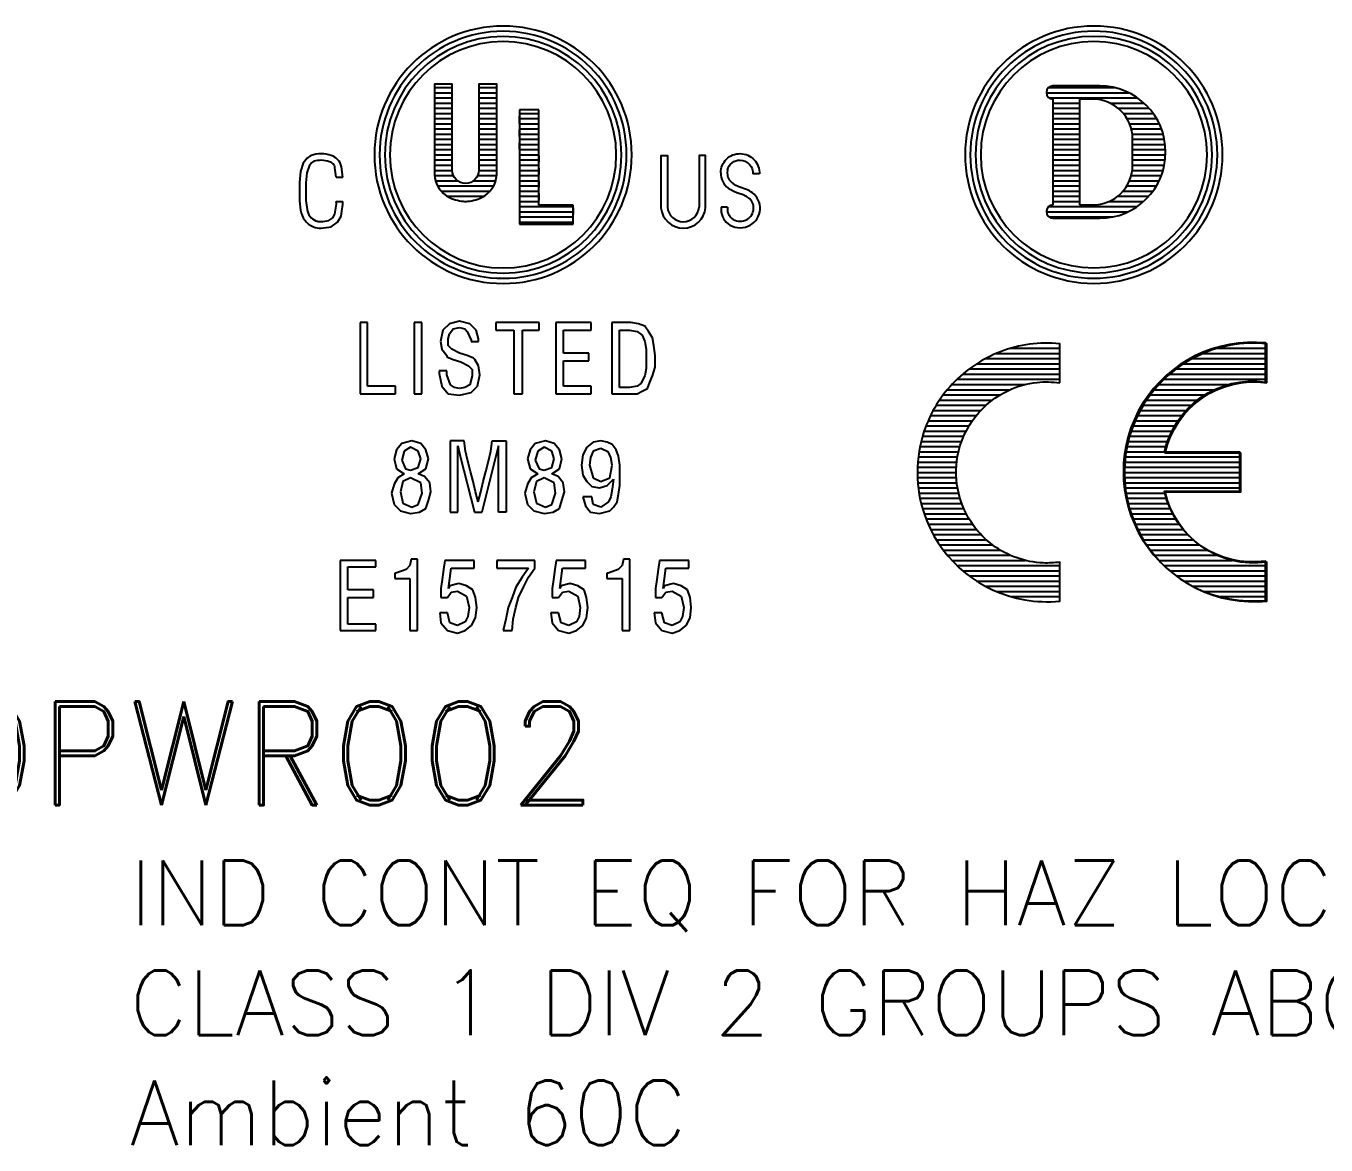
# Model space of a CAD drawing. Header units: inches. Extents: x -4 to 280, y -9 to 35.
# Drawn here: x 36.099 to 37.104, y 13.135 to 14.001 of the extents above; entities that cross this region are included whole.
import ezdxf

# ---------------------------------------------------------------- set-up
doc = ezdxf.new("R2010")
doc.units = ezdxf.units.IN
doc.header["$LTSCALE"] = 0.5
doc.header["$MEASUREMENT"] = 0
for name, color, linetype in [('DATABOLD', 1, 'Continuous'), ('DATAL1', 6, 'Continuous'), ('DATASM', 7, 'Continuous')]:
    doc.layers.add(name, color=color, linetype=linetype)
doc.styles.add('ROMAND', font='romand')
doc.styles.add('RomanS', font='romans.shx', dxfattribs={"width": 0.85})

# ---------------------------------------------------------------- blocks, each defined once
blk = doc.blocks.new('UL')
at = {"layer": 'DATAL1'}
for p, q in [((-0.0531, 0.052), (-0.0393, 0.052)), ((-0.0187, 0.052), (-0.0049, 0.052)), ((-0.0531, 0.048), (-0.0393, 0.048)), ((-0.0531, 0.044), (-0.0393, 0.044)), ((-0.0187, 0.048), (-0.0049, 0.048)), ((-0.0187, 0.044), (-0.0049, 0.044)), ((-0.0531, 0.04), (-0.0393, 0.04)), ((-0.0531, 0.036), (-0.0393, 0.036)), ((-0.0531, 0.032), (-0.0393, 0.032)), ((-0.0187, 0.04), (-0.0049, 0.04)), ((-0.0187, 0.036), (-0.0049, 0.036)), ((-0.0187, 0.032), (-0.0049, 0.032)), ((0.0197, 0.0349), (0.0128, 0.0349)), ((0.0128, 0.0349), (0.0128, 0.0202)), ((0.0276, 0.0349), (0.0128, 0.0349)), ((0.0128, 0.032), (0.0276, 0.032)), ((0.0276, 0.0349), (0.0197, 0.0349)), ((0.0276, 0.0202), (0.0276, 0.0349)), ((0.0276, 0.03), (0.0276, 0.0349)), ((-0.0531, 0.028), (-0.0393, 0.028)), ((-0.0531, 0.024), (-0.0393, 0.024)), ((-0.0187, 0.028), (-0.0049, 0.028)), ((-0.0187, 0.024), (-0.0049, 0.024)), ((0.0128, 0.0241), (0.0128, 0.03)), ((0.0128, 0.028), (0.0276, 0.028)), ((0.0128, 0.024), (0.0276, 0.024)), ((0.0128, 0.0202), (0.0128, 0.0054)), ((0.0276, 0.0192), (0.0276, 0.0241)), ((0.0276, 0.0054), (0.0276, 0.0202)), ((-0.0531, 0.02), (-0.0393, 0.02)), ((-0.0531, 0.016), (-0.0393, 0.016)), ((-0.0531, 0.012), (-0.0393, 0.012)), ((-0.0187, 0.02), (-0.0049, 0.02)), ((-0.0187, 0.016), (-0.0049, 0.016)), ((-0.0187, 0.012), (-0.0049, 0.012)), ((0.0128, 0.02), (0.0276, 0.02)), ((0.0128, 0.0142), (0.0128, 0.0192)), ((0.0128, 0.016), (0.0276, 0.016)), ((0.0128, 0.012), (0.0276, 0.012)), ((0.0276, 0.0093), (0.0276, 0.0142)), ((-0.0531, 0.008), (-0.0393, 0.008)), ((-0.0531, 0.004), (-0.0393, 0.004)), ((-0.0531, 0), (-0.0393, 0)), ((-0.0187, 0.008), (-0.0049, 0.008)), ((-0.0187, 0.004), (-0.0049, 0.004)), ((-0.0187, 0), (-0.0049, 0)), ((0.0128, 0.0044), (0.0128, 0.0093)), ((0.0128, 0.008), (0.0276, 0.008)), ((0.0128, 0.0054), (0.0128, -0.0094)), ((0.0128, 0.004), (0.0276, 0.004)), ((0.0128, 0), (0.0276, 0)), ((0.0276, -0.0094), (0.0276, 0.0054)), ((-0.124, -0.0172), (-0.125, -0.0094)), ((-0.0531, -0.004), (-0.0393, -0.004)), ((-0.0531, -0.008), (-0.0393, -0.008)), ((-0.0187, -0.004), (-0.0049, -0.004)), ((-0.0187, -0.008), (-0.0049, -0.008)), ((0.0128, -0.004), (0.0276, -0.004)), ((0.0128, -0.0054), (0.0128, -0.0104)), ((0.0128, -0.008), (0.0276, -0.008)), ((0.0128, -0.0094), (0.0128, -0.0241)), ((0.0276, -0.0005), (0.0276, -0.0054)), ((0.0276, -0.0241), (0.0276, -0.0094)), ((0.1565, -0.0084), (0.1565, -0.0005)), ((0.1565, -0.0104), (0.1565, -0.0054)), ((0.1565, -0.0153), (0.1565, -0.0084)), ((-0.129, -0.0172), (-0.124, -0.0172)), ((-0.0531, -0.012), (-0.0393, -0.012)), ((-0.0531, -0.016), (-0.0385, -0.016)), ((-0.0523, -0.02), (-0.0354, -0.02)), ((-0.0226, -0.02), (-0.0057, -0.02)), ((-0.0195, -0.016), (-0.0049, -0.016)), ((-0.0187, -0.012), (-0.0049, -0.012)), ((0.0128, -0.012), (0.0276, -0.012)), ((0.0128, -0.0153), (0.0128, -0.0202)), ((0.0128, -0.016), (0.0276, -0.016)), ((0.0128, -0.02), (0.0276, -0.02)), ((0.0276, -0.0104), (0.0276, -0.0153)), ((0.1565, -0.0232), (0.1565, -0.0153)), ((0.1565, -0.0202), (0.1565, -0.0153)), ((0.1981, -0.0148), (0.1931, -0.0148)), ((-0.0507, -0.024), (-0.0073, -0.024)), ((-0.0479, -0.028), (-0.0101, -0.028)), ((0.0128, -0.024), (0.0276, -0.024)), ((0.0128, -0.0241), (0.0128, -0.0389)), ((0.0128, -0.0251), (0.0128, -0.03)), ((0.0128, -0.028), (0.0276, -0.028)), ((0.0276, -0.0202), (0.0276, -0.0251)), ((0.0276, -0.0389), (0.0276, -0.0241)), ((0.0276, -0.03), (0.0276, -0.035)), ((0.1565, -0.031), (0.1565, -0.0232)), ((0.1565, -0.03), (0.1565, -0.0251)), ((-0.0431, -0.032), (-0.0149, -0.032)), ((-0.0298, -0.036), (-0.0282, -0.036)), ((0.0128, -0.032), (0.0276, -0.032)), ((0.0128, -0.035), (0.0128, -0.0409)), ((0.0128, -0.036), (0.0276, -0.036)), ((0.0128, -0.0389), (0.0128, -0.0537)), ((0.0128, -0.04), (0.0542, -0.04)), ((0.0404, -0.0389), (0.0276, -0.0389)), ((0.0542, -0.0389), (0.0404, -0.0389)), ((0.0542, -0.0458), (0.0542, -0.0389)), ((0.1565, -0.0379), (0.1565, -0.031)), ((0.1565, -0.0409), (0.1565, -0.035)), ((0.0128, -0.044), (0.0542, -0.044)), ((0.0128, -0.0458), (0.0128, -0.0507)), ((0.0128, -0.048), (0.0542, -0.048)), ((0.0542, -0.0409), (0.0542, -0.0458)), ((0.0542, -0.0537), (0.0542, -0.0458)), ((0.1735, -0.0405), (0.1685, -0.0405)), ((0.0128, -0.052), (0.0542, -0.052)), ((0.0128, -0.0537), (0.0227, -0.0537)), ((0.0227, -0.0537), (0.0335, -0.0537)), ((0.0335, -0.0537), (0.0433, -0.0537)), ((0.0433, -0.0537), (0.0542, -0.0537)), ((-0.1106, -0.1297), (-0.1106, -0.1395)), ((-0.1047, -0.1297), (-0.1106, -0.1297)), ((-0.1047, -0.1385), (-0.1047, -0.1297)), ((-0.0688, -0.1297), (-0.0688, -0.1395)), ((-0.0629, -0.1297), (-0.0688, -0.1297)), ((-0.0629, -0.1395), (-0.0629, -0.1297)), ((-0.0415, -0.1306), (-0.0465, -0.1356)), ((-0.0337, -0.1287), (-0.0415, -0.1306)), ((-0.0258, -0.1306), (-0.0337, -0.1287)), ((-0.0209, -0.1356), (-0.0258, -0.1306)), ((-0.0056, -0.1297), (-0.0056, -0.1356)), ((0.0033, -0.1297), (-0.0056, -0.1297)), ((0.0111, -0.1297), (0.0033, -0.1297)), ((0.02, -0.1297), (0.0111, -0.1297)), ((0.0279, -0.1297), (0.02, -0.1297)), ((0.0279, -0.1356), (0.0279, -0.1297)), ((0.0407, -0.1297), (0.0407, -0.1395)), ((0.0495, -0.1297), (0.0407, -0.1297)), ((0.0594, -0.1297), (0.0495, -0.1297)), ((0.0682, -0.1297), (0.0594, -0.1297)), ((0.0682, -0.1356), (0.0682, -0.1297)), ((0.084, -0.1297), (0.084, -0.1395)), ((0.0909, -0.1297), (0.084, -0.1297)), ((0.0988, -0.1297), (0.0909, -0.1297)), ((0.1047, -0.1306), (0.0988, -0.1297)), ((0.1096, -0.1326), (0.1047, -0.1306)), ((-0.1106, -0.1395), (-0.1106, -0.1484)), ((-0.1047, -0.1464), (-0.1047, -0.1385)), ((-0.0688, -0.1395), (-0.0688, -0.1484)), ((-0.0629, -0.1484), (-0.0629, -0.1395)), ((-0.0465, -0.1356), (-0.0484, -0.1444)), ((-0.0425, -0.1424), (-0.0415, -0.1385)), ((-0.0415, -0.1385), (-0.0386, -0.1346)), ((-0.0386, -0.1346), (-0.0337, -0.1336)), ((-0.0337, -0.1336), (-0.0297, -0.1346)), ((-0.0297, -0.1346), (-0.0278, -0.1365)), ((-0.0278, -0.1365), (-0.0248, -0.1434)), ((-0.0189, -0.1424), (-0.0209, -0.1356)), ((-0.0056, -0.1356), (0.0013, -0.1356)), ((0.0013, -0.1356), (0.0082, -0.1356)), ((0.0082, -0.1356), (0.0082, -0.1434)), ((0.0151, -0.1356), (0.021, -0.1356)), ((0.0151, -0.1434), (0.0151, -0.1356)), ((0.021, -0.1356), (0.0279, -0.1356)), ((0.0407, -0.1395), (0.0407, -0.1484)), ((0.0466, -0.1356), (0.0545, -0.1356)), ((0.0466, -0.1444), (0.0466, -0.1356)), ((0.0545, -0.1356), (0.0613, -0.1356)), ((0.0613, -0.1356), (0.0682, -0.1356)), ((0.084, -0.1395), (0.084, -0.1484)), ((0.0899, -0.1356), (0.0978, -0.1356)), ((0.0899, -0.1444), (0.0899, -0.1356)), ((0.0978, -0.1356), (0.1037, -0.1365)), ((0.1037, -0.1365), (0.1076, -0.1395)), ((0.1076, -0.1395), (0.1096, -0.1444)), ((0.1125, -0.1365), (0.1096, -0.1326)), ((0.1155, -0.1415), (0.1125, -0.1365)), ((-0.1106, -0.1484), (-0.1106, -0.1572)), ((-0.1047, -0.1543), (-0.1047, -0.1464)), ((-0.0688, -0.1484), (-0.0688, -0.1572)), ((-0.0629, -0.1572), (-0.0629, -0.1484)), ((-0.0484, -0.1444), (-0.0474, -0.1503)), ((-0.0474, -0.1503), (-0.0435, -0.1552)), ((-0.0425, -0.1474), (-0.0425, -0.1424)), ((-0.0396, -0.1503), (-0.0425, -0.1474)), ((-0.0337, -0.1533), (-0.0396, -0.1503)), ((-0.0248, -0.1434), (-0.0248, -0.1444)), ((-0.0248, -0.1444), (-0.0189, -0.1444)), ((-0.0189, -0.1434), (-0.0189, -0.1424)), ((-0.0189, -0.1444), (-0.0189, -0.1434)), ((0.0082, -0.1434), (0.0082, -0.1523)), ((0.0151, -0.1523), (0.0151, -0.1434)), ((0.0407, -0.1484), (0.0407, -0.1572)), ((0.0466, -0.1533), (0.0466, -0.1444)), ((0.084, -0.1484), (0.084, -0.1572)), ((0.0899, -0.1533), (0.0899, -0.1444)), ((0.1096, -0.1444), (0.1106, -0.1503)), ((0.1106, -0.1503), (0.1106, -0.1572)), ((0.1165, -0.1474), (0.1155, -0.1415)), ((0.1175, -0.1552), (0.1165, -0.1474)), ((-0.1106, -0.1572), (-0.1106, -0.1671)), ((-0.1047, -0.1631), (-0.1047, -0.1543)), ((-0.0688, -0.1572), (-0.0688, -0.1671)), ((-0.0629, -0.1671), (-0.0629, -0.1572)), ((-0.0435, -0.1552), (-0.0435, -0.1562)), ((-0.0435, -0.1562), (-0.0386, -0.1582)), ((-0.0386, -0.1582), (-0.0327, -0.1602)), ((-0.0278, -0.1552), (-0.0337, -0.1533)), ((-0.0327, -0.1602), (-0.0268, -0.1631)), ((-0.0228, -0.1572), (-0.0278, -0.1552)), ((-0.0219, -0.1582), (-0.0228, -0.1572)), ((-0.0189, -0.1631), (-0.0219, -0.1582)), ((0.0082, -0.1523), (0.0082, -0.1602)), ((0.0082, -0.1602), (0.0082, -0.169)), ((0.0151, -0.1602), (0.0151, -0.1523)), ((0.0151, -0.169), (0.0151, -0.1602)), ((0.0407, -0.1572), (0.0407, -0.1671)), ((0.0535, -0.1533), (0.0466, -0.1533)), ((0.0466, -0.1592), (0.0535, -0.1592)), ((0.0466, -0.1661), (0.0466, -0.1592)), ((0.0604, -0.1533), (0.0535, -0.1533)), ((0.0535, -0.1592), (0.0604, -0.1592)), ((0.0663, -0.1533), (0.0604, -0.1533)), ((0.0604, -0.1592), (0.0663, -0.1592)), ((0.0663, -0.1592), (0.0663, -0.1533)), ((0.084, -0.1572), (0.084, -0.1671)), ((0.0899, -0.1621), (0.0899, -0.1533)), ((0.1106, -0.1572), (0.1106, -0.1651)), ((0.1175, -0.1641), (0.1175, -0.1552)), ((-0.1106, -0.1671), (-0.1106, -0.1759)), ((-0.1047, -0.171), (-0.1047, -0.1631)), ((-0.0688, -0.1671), (-0.0688, -0.1759)), ((-0.0629, -0.1759), (-0.0629, -0.1671)), ((-0.0494, -0.1671), (-0.0494, -0.168)), ((-0.0435, -0.1671), (-0.0494, -0.1671)), ((-0.0494, -0.168), (-0.0494, -0.169)), ((-0.0494, -0.169), (-0.0474, -0.1789)), ((-0.0435, -0.17), (-0.0435, -0.1671)), ((-0.0406, -0.1779), (-0.0435, -0.17)), ((-0.0268, -0.1631), (-0.0238, -0.1661)), ((-0.0238, -0.1661), (-0.0238, -0.171)), ((-0.0199, -0.1789), (-0.0179, -0.17)), ((-0.0179, -0.17), (-0.0189, -0.1631)), ((0.0082, -0.169), (0.0082, -0.1769)), ((0.0151, -0.1769), (0.0151, -0.169)), ((0.0407, -0.1671), (0.0407, -0.1759)), ((0.0466, -0.172), (0.0466, -0.1661)), ((0.084, -0.1671), (0.084, -0.1759)), ((0.0899, -0.171), (0.0899, -0.1621)), ((0.1106, -0.1651), (0.1096, -0.171)), ((0.1155, -0.171), (0.1175, -0.1641)), ((-0.1106, -0.1759), (-0.1106, -0.1848)), ((-0.1047, -0.1789), (-0.1047, -0.171)), ((-0.0978, -0.1789), (-0.1047, -0.1789)), ((-0.09, -0.1789), (-0.0978, -0.1789)), ((-0.0831, -0.1789), (-0.09, -0.1789)), ((-0.0831, -0.1848), (-0.0831, -0.1789)), ((-0.0688, -0.1759), (-0.0688, -0.1848)), ((-0.0629, -0.1848), (-0.0629, -0.1759)), ((-0.0474, -0.1789), (-0.0425, -0.1848)), ((-0.0376, -0.1799), (-0.0406, -0.1779)), ((-0.0337, -0.1808), (-0.0376, -0.1799)), ((-0.0297, -0.1799), (-0.0337, -0.1808)), ((-0.0258, -0.1779), (-0.0297, -0.1799)), ((-0.0238, -0.171), (-0.0258, -0.1779)), ((-0.0248, -0.1838), (-0.0199, -0.1789)), ((0.0082, -0.1769), (0.0082, -0.1848)), ((0.0151, -0.1848), (0.0151, -0.1769)), ((0.0407, -0.1759), (0.0407, -0.1848)), ((0.0466, -0.1789), (0.0466, -0.172)), ((0.0545, -0.1789), (0.0466, -0.1789)), ((0.0613, -0.1789), (0.0545, -0.1789)), ((0.0682, -0.1789), (0.0613, -0.1789)), ((0.0682, -0.1848), (0.0682, -0.1789)), ((0.084, -0.1759), (0.084, -0.1848)), ((0.0899, -0.1799), (0.0899, -0.171)), ((0.0978, -0.1799), (0.0899, -0.1799)), ((0.1037, -0.1789), (0.0978, -0.1799)), ((0.1066, -0.1769), (0.1037, -0.1789)), ((0.1096, -0.171), (0.1066, -0.1769)), ((0.1076, -0.1828), (0.1116, -0.1808)), ((0.1116, -0.1808), (0.1135, -0.1759)), ((0.1135, -0.1759), (0.1155, -0.171)), ((-0.1106, -0.1848), (-0.1037, -0.1848)), ((-0.1037, -0.1848), (-0.0968, -0.1848)), ((-0.0968, -0.1848), (-0.09, -0.1848)), ((-0.09, -0.1848), (-0.0831, -0.1848)), ((-0.0688, -0.1848), (-0.0629, -0.1848)), ((-0.0425, -0.1848), (-0.0337, -0.1858)), ((-0.0337, -0.1858), (-0.0248, -0.1838)), ((0.0082, -0.1848), (0.0151, -0.1848)), ((0.0407, -0.1848), (0.0505, -0.1848)), ((0.0505, -0.1848), (0.0594, -0.1848)), ((0.0594, -0.1848), (0.0682, -0.1848)), ((0.084, -0.1848), (0.0909, -0.1848)), ((0.0909, -0.1848), (0.0978, -0.1848)), ((0.0978, -0.1848), (0.1037, -0.1848)), ((0.1037, -0.1848), (0.1076, -0.1828)), ((-0.0823, -0.2281), (-0.0843, -0.235)), ((-0.0784, -0.2232), (-0.0823, -0.2281)), ((-0.0705, -0.2212), (-0.0784, -0.2232)), ((-0.0764, -0.2291), (-0.0784, -0.236)), ((-0.0715, -0.2261), (-0.0764, -0.2291)), ((-0.0656, -0.2291), (-0.0715, -0.2261)), ((-0.0636, -0.2232), (-0.0705, -0.2212)), ((-0.0636, -0.235), (-0.0656, -0.2291)), ((-0.0597, -0.2281), (-0.0636, -0.2232)), ((-0.0577, -0.235), (-0.0597, -0.2281)), ((-0.036, -0.2212), (-0.0409, -0.2212)), ((-0.0409, -0.2212), (-0.0409, -0.231)), ((-0.0409, -0.231), (-0.0409, -0.2399)), ((-0.0301, -0.2212), (-0.036, -0.2212)), ((-0.035, -0.233), (-0.035, -0.2251)), ((-0.035, -0.2251), (-0.0331, -0.233)), ((-0.0291, -0.2291), (-0.0301, -0.2212)), ((-0.0272, -0.2369), (-0.0291, -0.2291)), ((-0.0114, -0.2369), (-0.0095, -0.2291)), ((-0.0095, -0.2291), (-0.0085, -0.2212)), ((-0.0085, -0.2212), (-0.0026, -0.2212)), ((-0.0036, -0.2251), (-0.0055, -0.233)), ((-0.0036, -0.233), (-0.0036, -0.2251)), ((-0.0026, -0.2212), (0.0023, -0.2212)), ((0.0023, -0.2212), (0.0023, -0.231)), ((0.0023, -0.231), (0.0023, -0.2399)), ((0.0209, -0.2281), (0.0189, -0.235)), ((0.0248, -0.2232), (0.0209, -0.2281)), ((0.0327, -0.2212), (0.0248, -0.2232)), ((0.0268, -0.2291), (0.0248, -0.236)), ((0.0317, -0.2261), (0.0268, -0.2291)), ((0.0376, -0.2291), (0.0317, -0.2261)), ((0.0396, -0.2232), (0.0327, -0.2212)), ((0.0396, -0.235), (0.0376, -0.2291)), ((0.0435, -0.2281), (0.0396, -0.2232)), ((0.0455, -0.235), (0.0435, -0.2281)), ((0.0647, -0.2261), (0.0617, -0.232)), ((0.0696, -0.2222), (0.0647, -0.2261)), ((0.0696, -0.2291), (0.0676, -0.234)), ((0.0755, -0.2212), (0.0696, -0.2222)), ((0.0755, -0.2271), (0.0696, -0.2291)), ((0.0804, -0.2222), (0.0755, -0.2212)), ((0.0814, -0.23), (0.0755, -0.2271)), ((0.0844, -0.2241), (0.0804, -0.2222)), ((0.0834, -0.234), (0.0814, -0.23)), ((0.0873, -0.2281), (0.0844, -0.2241)), ((0.0893, -0.233), (0.0873, -0.2281)), ((-0.0843, -0.235), (-0.0823, -0.2428)), ((-0.0784, -0.236), (-0.0754, -0.2428)), ((-0.0656, -0.2419), (-0.0636, -0.235)), ((-0.0597, -0.2428), (-0.0577, -0.235)), ((-0.0409, -0.2399), (-0.0409, -0.2487)), ((-0.035, -0.2419), (-0.035, -0.233)), ((-0.0252, -0.2448), (-0.0272, -0.2369)), ((-0.0134, -0.2448), (-0.0114, -0.2369)), ((-0.0036, -0.2419), (-0.0036, -0.233)), ((0.0023, -0.2399), (0.0023, -0.2487)), ((0.0189, -0.235), (0.0209, -0.2428)), ((0.0248, -0.236), (0.0278, -0.2428)), ((0.0376, -0.2419), (0.0396, -0.235)), ((0.0435, -0.2428), (0.0455, -0.235)), ((0.0617, -0.232), (0.0607, -0.2399)), ((0.0607, -0.2399), (0.0617, -0.2478)), ((0.0676, -0.234), (0.0667, -0.2399)), ((0.0667, -0.2399), (0.0696, -0.2497)), ((0.0824, -0.2497), (0.0844, -0.2399)), ((0.0844, -0.2399), (0.0834, -0.234)), ((0.0903, -0.2399), (0.0893, -0.233)), ((0.0903, -0.2478), (0.0903, -0.2399)), ((-0.0814, -0.2497), (-0.0843, -0.2547)), ((-0.0823, -0.2428), (-0.0764, -0.2468)), ((-0.0764, -0.2468), (-0.0814, -0.2497)), ((-0.0715, -0.2497), (-0.0774, -0.2527)), ((-0.0754, -0.2428), (-0.0715, -0.2438)), ((-0.0715, -0.2438), (-0.0656, -0.2419)), ((-0.0636, -0.2537), (-0.0715, -0.2497)), ((-0.0656, -0.2468), (-0.0597, -0.2428)), ((-0.0607, -0.2487), (-0.0656, -0.2468)), ((-0.0567, -0.2537), (-0.0607, -0.2487)), ((-0.0409, -0.2487), (-0.0409, -0.2586)), ((-0.035, -0.2507), (-0.035, -0.2419)), ((-0.035, -0.2596), (-0.035, -0.2507)), ((-0.0232, -0.2527), (-0.0252, -0.2448)), ((-0.0154, -0.2527), (-0.0134, -0.2448)), ((-0.0036, -0.2507), (-0.0036, -0.2419)), ((-0.0036, -0.2596), (-0.0036, -0.2507)), ((0.0023, -0.2487), (0.0023, -0.2586)), ((0.0218, -0.2497), (0.0189, -0.2547)), ((0.0209, -0.2428), (0.0268, -0.2468)), ((0.0268, -0.2468), (0.0218, -0.2497)), ((0.0317, -0.2497), (0.0258, -0.2527)), ((0.0278, -0.2428), (0.0317, -0.2438)), ((0.0317, -0.2438), (0.0376, -0.2419)), ((0.0396, -0.2537), (0.0317, -0.2497)), ((0.0376, -0.2468), (0.0435, -0.2428)), ((0.0425, -0.2487), (0.0376, -0.2468)), ((0.0465, -0.2537), (0.0425, -0.2487)), ((0.0617, -0.2478), (0.0647, -0.2527)), ((0.0696, -0.2497), (0.0755, -0.2527)), ((0.0755, -0.2527), (0.0824, -0.2497)), ((0.0804, -0.2556), (0.0854, -0.2507)), ((0.0854, -0.2507), (0.0844, -0.2586)), ((0.0903, -0.2556), (0.0903, -0.2478)), ((-0.0843, -0.2547), (-0.0863, -0.2615)), ((-0.0774, -0.2527), (-0.0794, -0.2606)), ((-0.0794, -0.2606), (-0.0774, -0.2694)), ((-0.0626, -0.2615), (-0.0636, -0.2537)), ((-0.0577, -0.2674), (-0.0558, -0.2606)), ((-0.0558, -0.2606), (-0.0567, -0.2537)), ((-0.0409, -0.2586), (-0.0409, -0.2674)), ((-0.035, -0.2684), (-0.035, -0.2596)), ((-0.0213, -0.2606), (-0.0232, -0.2527)), ((-0.0193, -0.2684), (-0.0213, -0.2606)), ((-0.0193, -0.2684), (-0.0173, -0.2606)), ((-0.0173, -0.2606), (-0.0154, -0.2527)), ((-0.0036, -0.2684), (-0.0036, -0.2596)), ((0.0023, -0.2586), (0.0023, -0.2674)), ((0.0189, -0.2547), (0.0169, -0.2615)), ((0.0258, -0.2527), (0.0238, -0.2606)), ((0.0238, -0.2606), (0.0258, -0.2694)), ((0.0406, -0.2615), (0.0396, -0.2537)), ((0.0455, -0.2674), (0.0474, -0.2606)), ((0.0474, -0.2606), (0.0465, -0.2537)), ((0.0647, -0.2527), (0.0686, -0.2566)), ((0.0686, -0.2566), (0.0745, -0.2576)), ((0.0745, -0.2576), (0.0804, -0.2556)), ((0.0844, -0.2586), (0.0834, -0.2645)), ((0.0893, -0.2625), (0.0903, -0.2556)), ((-0.0863, -0.2615), (-0.0843, -0.2704)), ((-0.0843, -0.2704), (-0.0794, -0.2753)), ((-0.0774, -0.2694), (-0.0705, -0.2724)), ((-0.0705, -0.2724), (-0.0656, -0.2704)), ((-0.0656, -0.2704), (-0.0626, -0.2615)), ((-0.0597, -0.2734), (-0.0577, -0.2674)), ((-0.0409, -0.2674), (-0.0409, -0.2763)), ((-0.035, -0.2763), (-0.035, -0.2684)), ((-0.0036, -0.2763), (-0.0036, -0.2684)), ((0.0023, -0.2674), (0.0023, -0.2763)), ((0.0169, -0.2615), (0.0189, -0.2704)), ((0.0189, -0.2704), (0.0238, -0.2753)), ((0.0258, -0.2694), (0.0327, -0.2724)), ((0.0327, -0.2724), (0.0376, -0.2704)), ((0.0376, -0.2704), (0.0406, -0.2615)), ((0.0435, -0.2734), (0.0455, -0.2674)), ((0.0617, -0.2645), (0.0637, -0.2714)), ((0.0686, -0.2645), (0.0617, -0.2645)), ((0.0686, -0.2645), (0.0686, -0.2645)), ((0.0696, -0.2704), (0.0686, -0.2645)), ((0.0755, -0.2724), (0.0696, -0.2704)), ((0.0814, -0.2684), (0.0755, -0.2724)), ((0.0834, -0.2645), (0.0814, -0.2684)), ((0.0854, -0.2724), (0.0883, -0.2684)), ((0.0883, -0.2684), (0.0893, -0.2625)), ((-0.0794, -0.2753), (-0.0715, -0.2773)), ((-0.0715, -0.2773), (-0.0646, -0.2763)), ((-0.0646, -0.2763), (-0.0597, -0.2734)), ((-0.0409, -0.2763), (-0.035, -0.2763)), ((-0.0222, -0.2763), (-0.0163, -0.2763)), ((0.0023, -0.2763), (-0.0036, -0.2763)), ((0.0238, -0.2753), (0.0317, -0.2773)), ((0.0317, -0.2773), (0.0386, -0.2763)), ((0.0386, -0.2763), (0.0435, -0.2734)), ((0.0637, -0.2714), (0.0676, -0.2763)), ((0.0676, -0.2763), (0.0745, -0.2773)), ((0.0745, -0.2773), (0.0824, -0.2753)), ((0.0824, -0.2753), (0.0854, -0.2724)), ((-0.1171, -0.3137), (-0.1259, -0.3137)), ((-0.1259, -0.3137), (-0.1259, -0.3226)), ((-0.12, -0.3275), (-0.12, -0.3186)), ((-0.12, -0.3186), (-0.1131, -0.3186)), ((-0.1082, -0.3137), (-0.1171, -0.3137)), ((-0.1131, -0.3186), (-0.1052, -0.3186)), ((-0.0984, -0.3137), (-0.1082, -0.3137)), ((-0.1052, -0.3186), (-0.0984, -0.3186)), ((-0.0984, -0.3186), (-0.0984, -0.3137)), ((-0.0749, -0.3206), (-0.0828, -0.3236)), ((-0.072, -0.3176), (-0.0749, -0.3206)), ((-0.071, -0.3127), (-0.072, -0.3176)), ((-0.0661, -0.3127), (-0.071, -0.3127)), ((-0.0661, -0.3226), (-0.0661, -0.3127)), ((-0.046, -0.3206), (-0.047, -0.3285)), ((-0.045, -0.3137), (-0.046, -0.3206)), ((-0.0372, -0.3137), (-0.045, -0.3137)), ((-0.0411, -0.3275), (-0.0401, -0.3196)), ((-0.0401, -0.3196), (-0.0313, -0.3196)), ((-0.0303, -0.3137), (-0.0372, -0.3137)), ((-0.0313, -0.3196), (-0.0224, -0.3196)), ((-0.0224, -0.3137), (-0.0303, -0.3137)), ((-0.0224, -0.3196), (-0.0224, -0.3137)), ((-0.0049, -0.3137), (-0.0049, -0.3196)), ((0.002, -0.3137), (-0.0049, -0.3137)), ((-0.0049, -0.3196), (0.0029, -0.3196)), ((0.0098, -0.3137), (0.002, -0.3137)), ((0.0029, -0.3196), (0.0108, -0.3196)), ((0.0167, -0.3137), (0.0098, -0.3137)), ((0.0108, -0.3196), (0.0197, -0.3196)), ((0.0197, -0.3196), (0.0148, -0.3265)), ((0.0246, -0.3137), (0.0167, -0.3137)), ((0.0197, -0.3265), (0.0246, -0.3196)), ((0.0246, -0.3196), (0.0246, -0.3137)), ((0.04, -0.3206), (0.039, -0.3285)), ((0.041, -0.3137), (0.04, -0.3206)), ((0.0488, -0.3137), (0.041, -0.3137)), ((0.0449, -0.3275), (0.0459, -0.3196)), ((0.0459, -0.3196), (0.0547, -0.3196)), ((0.0557, -0.3137), (0.0488, -0.3137)), ((0.0547, -0.3196), (0.0636, -0.3196)), ((0.0636, -0.3137), (0.0557, -0.3137)), ((0.0636, -0.3196), (0.0636, -0.3137)), ((0.089, -0.3206), (0.0812, -0.3236)), ((0.092, -0.3176), (0.089, -0.3206)), ((0.093, -0.3127), (0.092, -0.3176)), ((0.0979, -0.3127), (0.093, -0.3127)), ((0.0979, -0.3226), (0.0979, -0.3127)), ((0.1199, -0.3206), (0.1189, -0.3285)), ((0.1209, -0.3137), (0.1199, -0.3206)), ((0.1287, -0.3137), (0.1209, -0.3137)), ((0.1248, -0.3275), (0.1258, -0.3196)), ((0.1258, -0.3196), (0.1346, -0.3196)), ((0.1356, -0.3137), (0.1287, -0.3137)), ((0.1346, -0.3196), (0.1435, -0.3196)), ((0.1435, -0.3137), (0.1356, -0.3137)), ((0.1435, -0.3196), (0.1435, -0.3137)), ((-0.1259, -0.3226), (-0.1259, -0.3314)), ((-0.1259, -0.3314), (-0.1259, -0.3403)), ((-0.12, -0.3363), (-0.12, -0.3275)), ((-0.0838, -0.3236), (-0.0838, -0.3275)), ((-0.0828, -0.3236), (-0.0838, -0.3236)), ((-0.0838, -0.3275), (-0.0779, -0.3275)), ((-0.0779, -0.3275), (-0.072, -0.3275)), ((-0.072, -0.3275), (-0.072, -0.3354)), ((-0.0661, -0.3314), (-0.0661, -0.3226)), ((-0.0661, -0.3403), (-0.0661, -0.3314)), ((-0.047, -0.3285), (-0.048, -0.3354)), ((-0.0421, -0.3354), (-0.0411, -0.3275)), ((-0.0342, -0.3314), (-0.0411, -0.3334)), ((-0.0343, -0.3314, -1), (-0.0342, -0.3314, -1)), ((-0.0283, -0.3334), (-0.0342, -0.3314)), ((0.0148, -0.3265), (0.0098, -0.3344)), ((0.0157, -0.3344), (0.0197, -0.3265)), ((0.039, -0.3285), (0.038, -0.3354)), ((0.0439, -0.3354), (0.0449, -0.3275)), ((0.0518, -0.3314), (0.0449, -0.3334)), ((0.0517, -0.3314, -1), (0.0518, -0.3314, -1)), ((0.0577, -0.3334), (0.0518, -0.3314)), ((0.0802, -0.3236), (0.0802, -0.3275)), ((0.0812, -0.3236), (0.0802, -0.3236)), ((0.0802, -0.3275), (0.0861, -0.3275)), ((0.0861, -0.3275), (0.092, -0.3275)), ((0.092, -0.3275), (0.092, -0.3354)), ((0.0979, -0.3314), (0.0979, -0.3226)), ((0.0979, -0.3403), (0.0979, -0.3314)), ((0.1189, -0.3285), (0.1179, -0.3354)), ((0.1238, -0.3354), (0.1248, -0.3275)), ((0.1317, -0.3314), (0.1248, -0.3334)), ((0.1376, -0.3334), (0.1317, -0.3314)), ((0.1317, -0.3314, -1), (0.1317, -0.3314, -1)), ((-0.1259, -0.3403), (-0.1259, -0.3501)), ((-0.1131, -0.3363), (-0.12, -0.3363)), ((-0.1062, -0.3363), (-0.1131, -0.3363)), ((-0.1003, -0.3363), (-0.1062, -0.3363)), ((-0.1003, -0.3423), (-0.1003, -0.3363)), ((-0.072, -0.3354), (-0.072, -0.3442)), ((-0.0661, -0.3501), (-0.0661, -0.3403)), ((-0.048, -0.3354), (-0.048, -0.3423)), ((-0.0431, -0.3423), (-0.0401, -0.3383)), ((-0.0411, -0.3334), (-0.0421, -0.3354)), ((-0.0401, -0.3383), (-0.0352, -0.3373)), ((-0.0352, -0.3373), (-0.0283, -0.3413)), ((-0.0234, -0.3363), (-0.0283, -0.3334)), ((-0.0283, -0.3413), (-0.0263, -0.3501)), ((-0.0214, -0.3423), (-0.0234, -0.3363)), ((0.0098, -0.3344), (0.0069, -0.3423)), ((0.0118, -0.3423), (0.0157, -0.3344)), ((0.038, -0.3354), (0.038, -0.3423)), ((0.0429, -0.3423), (0.0459, -0.3383)), ((0.0449, -0.3334), (0.0439, -0.3354)), ((0.0459, -0.3383), (0.0508, -0.3373)), ((0.0508, -0.3373), (0.0577, -0.3413)), ((0.0626, -0.3363), (0.0577, -0.3334)), ((0.0577, -0.3413), (0.0597, -0.3501)), ((0.0646, -0.3423), (0.0626, -0.3363)), ((0.092, -0.3354), (0.092, -0.3442)), ((0.0979, -0.3501), (0.0979, -0.3403)), ((0.1179, -0.3354), (0.1179, -0.3423)), ((0.1228, -0.3423), (0.1258, -0.3383)), ((0.1248, -0.3334), (0.1238, -0.3354)), ((0.1258, -0.3383), (0.1307, -0.3373)), ((0.1307, -0.3373), (0.1376, -0.3413)), ((0.1425, -0.3363), (0.1376, -0.3334)), ((0.1376, -0.3413), (0.1396, -0.3501)), ((0.1445, -0.3423), (0.1425, -0.3363)), ((-0.1259, -0.3501), (-0.1259, -0.359)), ((-0.12, -0.3491), (-0.12, -0.3423)), ((-0.12, -0.3423), (-0.1131, -0.3423)), ((-0.12, -0.356), (-0.12, -0.3491)), ((-0.1131, -0.3423), (-0.1062, -0.3423)), ((-0.1062, -0.3423), (-0.1003, -0.3423)), ((-0.072, -0.3442), (-0.072, -0.3521)), ((-0.0661, -0.359), (-0.0661, -0.3501)), ((-0.048, -0.3423), (-0.0431, -0.3423)), ((-0.0263, -0.3501), (-0.0273, -0.357)), ((-0.0204, -0.3501), (-0.0214, -0.3423)), ((-0.0214, -0.358), (-0.0204, -0.3501)), ((0.0039, -0.3501), (0.002, -0.359)), ((0.0069, -0.3423), (0.0039, -0.3501)), ((0.0079, -0.359), (0.0098, -0.3501)), ((0.0098, -0.3501), (0.0118, -0.3423)), ((0.038, -0.3423), (0.0429, -0.3423)), ((0.0597, -0.3501), (0.0587, -0.357)), ((0.0656, -0.3501), (0.0646, -0.3423)), ((0.0646, -0.358), (0.0656, -0.3501)), ((0.092, -0.3442), (0.092, -0.3521)), ((0.0979, -0.359), (0.0979, -0.3501)), ((0.1179, -0.3423), (0.1228, -0.3423)), ((0.1396, -0.3501), (0.1386, -0.357)), ((0.1455, -0.3501), (0.1445, -0.3423)), ((0.1445, -0.358), (0.1455, -0.3501)), ((-0.1259, -0.359), (-0.1259, -0.3678)), ((-0.12, -0.3629), (-0.12, -0.356)), ((-0.072, -0.3521), (-0.072, -0.36)), ((-0.072, -0.36), (-0.072, -0.3678)), ((-0.0661, -0.3678), (-0.0661, -0.359)), ((-0.0431, -0.3541), (-0.049, -0.3541)), ((-0.049, -0.3541), (-0.048, -0.3619)), ((-0.0411, -0.3619), (-0.0431, -0.3541)), ((-0.0431, -0.3541), (-0.0431, -0.3541)), ((-0.0293, -0.361), (-0.0352, -0.3639)), ((-0.0273, -0.357), (-0.0293, -0.361)), ((-0.0244, -0.3639), (-0.0214, -0.358)), ((0.002, -0.359), (0, -0.3678)), ((0.0069, -0.3678), (0.0079, -0.359)), ((0.0429, -0.3541), (0.037, -0.3541)), ((0.037, -0.3541), (0.038, -0.3619)), ((0.0449, -0.3619), (0.0429, -0.3541)), ((0.0429, -0.3541), (0.0429, -0.3541)), ((0.0567, -0.361), (0.0508, -0.3639)), ((0.0587, -0.357), (0.0567, -0.361)), ((0.0616, -0.3639), (0.0646, -0.358)), ((0.092, -0.3521), (0.092, -0.36)), ((0.092, -0.36), (0.092, -0.3678)), ((0.0979, -0.3678), (0.0979, -0.359)), ((0.1169, -0.3541), (0.1179, -0.3619)), ((0.1228, -0.3541), (0.1169, -0.3541)), ((0.1228, -0.3541), (0.1228, -0.3541)), ((0.1248, -0.3619), (0.1228, -0.3541)), ((0.1366, -0.361), (0.1307, -0.3639)), ((0.1386, -0.357), (0.1366, -0.361)), ((0.1415, -0.3639), (0.1445, -0.358)), ((-0.1259, -0.3678), (-0.1171, -0.3678)), ((-0.1131, -0.3629), (-0.12, -0.3629)), ((-0.1171, -0.3678), (-0.1072, -0.3678)), ((-0.1052, -0.3629), (-0.1131, -0.3629)), ((-0.1072, -0.3678), (-0.0984, -0.3678)), ((-0.0984, -0.3629), (-0.1052, -0.3629)), ((-0.0984, -0.3678), (-0.0984, -0.3629)), ((-0.072, -0.3678), (-0.0661, -0.3678)), ((-0.048, -0.3619), (-0.0431, -0.3678)), ((-0.0431, -0.3678), (-0.0352, -0.3698)), ((-0.0352, -0.3639), (-0.0411, -0.3619)), ((-0.0352, -0.3698), (-0.0293, -0.3678)), ((-0.0293, -0.3678), (-0.0244, -0.3639)), ((0, -0.3678), (0.0069, -0.3678)), ((0.038, -0.3619), (0.0429, -0.3678)), ((0.0429, -0.3678), (0.0508, -0.3698)), ((0.0508, -0.3639), (0.0449, -0.3619)), ((0.0508, -0.3698), (0.0567, -0.3678)), ((0.0567, -0.3678), (0.0616, -0.3639)), ((0.092, -0.3678), (0.0979, -0.3678)), ((0.1179, -0.3619), (0.1228, -0.3678)), ((0.1228, -0.3678), (0.1307, -0.3698)), ((0.1307, -0.3639), (0.1248, -0.3619)), ((0.1307, -0.3698), (0.1366, -0.3678)), ((0.1366, -0.3678), (0.1415, -0.3639))]:
    blk.add_line(p, q, dxfattribs=at)
blk.add_lwpolyline([(-0.029, -0.036, 0.102832), (-0.0167, -0.033, 0.274388), (-0.0049, -0.0153), (-0.0049, 0.0546), (-0.0187, 0.0546), (-0.0187, -0.0119, -0.414214), (-0.029, -0.0222, -0.414214), (-0.0393, -0.0119), (-0.0393, 0.0546), (-0.0531, 0.0546), (-0.0531, -0.0153, 0.274388), (-0.0413, -0.033, 0.102832)], format="xyb", close=True, dxfattribs=at)
for points in [[(-0.124, -0.0172), (-0.125, -0.0094, 0.166172), (-0.1279, -0.0035, 0.118166), (-0.1328, -0.0005, 0.158371), (-0.1486, -0.0005), (-0.1515, -0.0026), (-0.1545, -0.0064), (-0.1566, -0.0128), (-0.1574, -0.0214), (-0.1574, -0.0271), (-0.1574, -0.0355), (-0.1565, -0.0428, 0.272534), (-0.1466, -0.0556, 0.106612), (-0.1407, -0.0566, 0.040716), (-0.1328, -0.0556), (-0.1279, -0.0522), (-0.1253, -0.0475), (-0.1246, -0.0435), (-0.1239, -0.0384), (-0.124, -0.036)], [(0.1683, -0.014), (0.1683, -0.0139, -0.427376), (0.1834, 0.0009, -0.424067), (0.1981, -0.0148, -0.418168)], [(-0.129, -0.0172), (-0.13, -0.01, 0.166172), (-0.1314, -0.007, 0.118166), (-0.1343, -0.0053, 0.14958), (-0.1464, -0.005), (-0.148, -0.0062), (-0.15, -0.0088), (-0.1516, -0.0139), (-0.1524, -0.0216), (-0.1524, -0.0271), (-0.1524, -0.0352), (-0.1515, -0.0422, 0.272534), (-0.1447, -0.051, 0.106612), (-0.1409, -0.0516, 0.035105), (-0.1348, -0.0509), (-0.1317, -0.0488), (-0.1301, -0.0458), (-0.1295, -0.0428), (-0.1289, -0.0382), (-0.129, -0.0361)], [(0.1735, -0.0117, -0.360704), (0.1833, -0.0041, -0.420364), (0.1931, -0.0148, -0.949251)], [(0.1685, -0.0405), (0.1685, -0.0425, 0.270914), (0.1754, -0.0543, 0.262032), (0.1911, -0.0543, 0.540636), (0.1927, -0.0293, 0.059428), (0.1882, -0.0267), (0.1823, -0.0247, -0.069201), (0.1778, -0.0223)], [(0.1735, -0.0405), (0.1735, -0.0425, 0.270914), (0.1778, -0.0499, 0.262032), (0.1886, -0.0499, 0.540636), (0.1897, -0.0333, 0.05664), (0.1863, -0.0313), (0.1807, -0.0294, -0.079544), (0.1741, -0.0258)]]:
    blk.add_lwpolyline(points, format="xyb", dxfattribs=at)
for points in [[(0.1221, -0.0409), (0.1221, -0.0005), (0.1271, -0.0005), (0.1271, -0.0407)], [(0.1565, -0.0409), (0.1565, -0.0005), (0.1515, -0.0005), (0.1515, -0.0405)], [(0.1735, -0.0117), (0.1733, -0.0141)], [(0.1771, -0.0217), (0.1778, -0.0223)], [(-0.129, -0.0361), (-0.124, -0.036)], [(-0.0331, -0.233), (-0.0222, -0.2763)], [(-0.0055, -0.233), (-0.0164, -0.2763)]]:
    blk.add_lwpolyline(points, dxfattribs=at)
for centre, radius, start, end in [((0, 0), 0.0995, 0, 180), ((0, 0), 0.0955, 0, 180), ((0, 0), 0.0915, 0, 180), ((0, 0), 0.0875, 0, 180), ((0, 0), 0.0995, 180, 0), ((0, 0), 0.0955, 180, 0), ((0, 0), 0.0915, 180, 0), ((0, 0), 0.0875, 180, 0), ((0.1825, -0.0143), 0.0142, 178.5388, 234.0319), ((0.1825, -0.0143), 0.00916, 178.5388, 234.0319), ((0.1393, -0.0394), 0.0173, 185.1503, 354.8118), ((0.1393, -0.0394), 0.0123, 185.1503, 354.8118)]:
    blk.add_arc(centre, radius, start, end, dxfattribs=at)
blk = doc.blocks.new('CE')
at = {"layer": 'DATAL1'}
for p, q in [((-0.0637, 0.092), (-0.0145, 0.092)), ((-0.0525, 0.096), (-0.0145, 0.096)), ((0.0963, 0.092), (0.1455, 0.092)), ((0.1075, 0.096), (0.1455, 0.096)), ((-0.0788, 0.084), (-0.0145, 0.084)), ((-0.072, 0.088), (-0.0145, 0.088)), ((0.0812, 0.084), (0.1455, 0.084)), ((0.088, 0.088), (0.1455, 0.088)), ((-0.0939, 0.072), (-0.0145, 0.072)), ((-0.0895, 0.076), (-0.0145, 0.076)), ((-0.0845, 0.08), (-0.0145, 0.08)), ((0.0661, 0.072), (0.1455, 0.072)), ((0.0705, 0.076), (0.1455, 0.076)), ((0.0755, 0.08), (0.1455, 0.08)), ((-0.1013, 0.064), (-0.0529, 0.064)), ((-0.0978, 0.068), (-0.0411, 0.068)), ((0.0587, 0.064), (0.1071, 0.064)), ((0.0622, 0.068), (0.1189, 0.068)), ((-0.1099, 0.052), (-0.0714, 0.052)), ((-0.1074, 0.056), (-0.0665, 0.056)), ((-0.1045, 0.06), (-0.0606, 0.06)), ((0.0501, 0.052), (0.0886, 0.052)), ((0.0526, 0.056), (0.0935, 0.056)), ((0.0555, 0.06), (0.0994, 0.06)), ((-0.1143, 0.044), (-0.079, 0.044)), ((-0.1122, 0.048), (-0.0755, 0.048)), ((0.0457, 0.044), (0.081, 0.044)), ((0.0478, 0.048), (0.0845, 0.048)), ((-0.1193, 0.032), (-0.0868, 0.032)), ((-0.1178, 0.036), (-0.0845, 0.036)), ((-0.1162, 0.04), (-0.082, 0.04)), ((0.0407, 0.032), (0.0732, 0.032)), ((0.0422, 0.036), (0.0755, 0.036)), ((0.0438, 0.04), (0.078, 0.04)), ((-0.1216, 0.024), (-0.0903, 0.024)), ((-0.1205, 0.028), (-0.0887, 0.028)), ((0.0384, 0.024), (0.0697, 0.024)), ((0.0395, 0.028), (0.0713, 0.028)), ((-0.1238, 0.012), (-0.0935, 0.012)), ((-0.1232, 0.016), (-0.0927, 0.016)), ((-0.1225, 0.02), (-0.0916, 0.02)), ((0.0362, 0.012), (0.1255, 0.012)), ((0.0368, 0.016), (0.0673, 0.016)), ((0.0375, 0.02), (0.0684, 0.02)), ((-0.1245, 0), (-0.0945, 0)), ((-0.1244, 0.004), (-0.0944, 0.004)), ((-0.1242, 0.008), (-0.094, 0.008)), ((0.0355, 0), (0.1255, 0)), ((0.0356, 0.004), (0.1255, 0.004)), ((0.0358, 0.008), (0.1255, 0.008)), ((-0.1244, -0.004), (-0.0944, -0.004)), ((-0.1242, -0.008), (-0.094, -0.008)), ((0.0356, -0.004), (0.1255, -0.004)), ((0.0358, -0.008), (0.1255, -0.008)), ((-0.1238, -0.012), (-0.0935, -0.012)), ((-0.1232, -0.016), (-0.0927, -0.016)), ((-0.1225, -0.02), (-0.0916, -0.02)), ((0.0362, -0.012), (0.1255, -0.012)), ((0.0368, -0.016), (0.0673, -0.016)), ((0.0375, -0.02), (0.0684, -0.02)), ((-0.1216, -0.024), (-0.0903, -0.024)), ((-0.1205, -0.028), (-0.0887, -0.028)), ((0.0384, -0.024), (0.0697, -0.024)), ((0.0395, -0.028), (0.0713, -0.028)), ((-0.1193, -0.032), (-0.0868, -0.032)), ((-0.1178, -0.036), (-0.0845, -0.036)), ((-0.1162, -0.04), (-0.082, -0.04)), ((0.0407, -0.032), (0.0732, -0.032)), ((0.0422, -0.036), (0.0755, -0.036)), ((0.0438, -0.04), (0.078, -0.04)), ((-0.1143, -0.044), (-0.079, -0.044)), ((-0.1122, -0.048), (-0.0755, -0.048)), ((0.0457, -0.044), (0.081, -0.044)), ((0.0478, -0.048), (0.0845, -0.048)), ((-0.1099, -0.052), (-0.0714, -0.052)), ((-0.1074, -0.056), (-0.0665, -0.056)), ((-0.1045, -0.06), (-0.0606, -0.06)), ((0.0501, -0.052), (0.0886, -0.052)), ((0.0526, -0.056), (0.0935, -0.056)), ((0.0555, -0.06), (0.0994, -0.06)), ((-0.1013, -0.064), (-0.0529, -0.064)), ((-0.0978, -0.068), (-0.0411, -0.068)), ((0.0587, -0.064), (0.1071, -0.064)), ((0.0622, -0.068), (0.1189, -0.068)), ((-0.0939, -0.072), (-0.0145, -0.072)), ((-0.0895, -0.076), (-0.0145, -0.076)), ((-0.0845, -0.08), (-0.0145, -0.08)), ((0.0661, -0.072), (0.1455, -0.072)), ((0.0705, -0.076), (0.1455, -0.076)), ((0.0755, -0.08), (0.1455, -0.08)), ((-0.0788, -0.084), (-0.0145, -0.084)), ((-0.072, -0.088), (-0.0145, -0.088)), ((0.0812, -0.084), (0.1455, -0.084)), ((0.088, -0.088), (0.1455, -0.088)), ((-0.0637, -0.092), (-0.0145, -0.092)), ((-0.0525, -0.096), (-0.0145, -0.096)), ((0.0963, -0.092), (0.1455, -0.092)), ((0.1075, -0.096), (0.1455, -0.096))]:
    blk.add_line(p, q, dxfattribs=at)
for points in [[(0.1447, 0.0699), (0.1447, 0.1001, 1.105542), (0.1447, -0.0989), (0.1447, -0.0686, -0.393102), (0.0664, -0.0144), (0.1247, -0.0144), (0.1247, 0.0156), (0.0664, 0.0156, -0.393102)], [(0.1455, 0.0693), (0.1455, 0.0995, 1.105542), (0.1455, -0.0995), (0.1455, -0.0693, -0.393102), (0.0671, -0.015), (0.1255, -0.015), (0.1255, 0.015), (0.0671, 0.015, -0.393102)]]:
    blk.add_lwpolyline(points, format="xyb", close=True, dxfattribs=at)
for points in [[(-0.0604, 0.0933, 0.112413), (-0.0973, 0.0686)], [(-0.0145, 0.0693), (-0.0145, 0.0995, 0.117289), (-0.0604, 0.0933)], [(-0.0973, 0.0686, 0.116413), (-0.1203, 0.0288)], [(-0.0794, 0.0435, -0.116105), (-0.0542, 0.0634)], [(-0.0542, 0.0634, -0.083098), (-0.032, 0.0696)], [(-0.032, 0.0696, -0.062636), (-0.0145, 0.0693)], [(-0.0934, 0.0127, -0.122664), (-0.0794, 0.0435)], [(-0.1203, 0.0288, 0.17023), (-0.1173, -0.0373)], [(-0.0926, -0.0162, -0.104328), (-0.0934, 0.0127)], [(-0.0811, -0.0411, -0.09889), (-0.0926, -0.0162)], [(-0.1173, -0.0373, 0.260145), (-0.0415, -0.0985)], [(-0.0475, -0.0661, -0.153137), (-0.0811, -0.0411)], [(-0.0272, -0.07, -0.074341), (-0.0475, -0.0661)], [(-0.0415, -0.0985, 0.067879), (-0.0145, -0.0995), (-0.0145, -0.0693, -0.045316), (-0.0272, -0.07)]]:
    blk.add_lwpolyline(points, format="xyb", dxfattribs=at)
blk = doc.blocks.new('D')
at = {"layer": 'DATAL1'}
for p, q in [((-0.0352, 0.052), (0.0159, 0.052)), ((0.0042, 0.0534), (-0.0317, 0.0534)), ((-0.0368, 0.048), (0.027, 0.048)), ((-0.0346, 0.044), (0.0337, 0.044)), ((-0.0317, 0.0431), (-0.0317, -0.0388)), ((-0.0317, 0.04), (-0.0112, 0.04)), ((-0.0317, 0.036), (-0.0112, 0.036)), ((-0.0317, 0.032), (-0.0112, 0.032)), ((0.0125, 0.04), (0.0386, 0.04)), ((0.0187, 0.036), (0.0426, 0.036)), ((0.0227, 0.032), (0.0458, 0.032)), ((-0.0317, 0.028), (-0.0112, 0.028)), ((-0.0317, 0.024), (-0.0112, 0.024)), ((0.0255, 0.028), (0.0484, 0.028)), ((0.0275, 0.024), (0.0505, 0.024)), ((-0.0317, 0.02), (-0.0112, 0.02)), ((-0.0317, 0.016), (-0.0112, 0.016)), ((-0.0317, 0.012), (-0.0112, 0.012)), ((0.0288, 0.02), (0.0522, 0.02)), ((0.0295, 0.016), (0.0535, 0.016)), ((0.0298, 0.012), (0.0544, 0.012)), ((-0.0317, 0.008), (-0.0112, 0.008)), ((-0.0317, 0.004), (-0.0112, 0.004)), ((-0.0317, 0), (-0.0112, 0)), ((0.0298, 0.008), (0.055, 0.008)), ((0.0298, 0.004), (0.0553, 0.004)), ((0.0298, 0), (0.0553, 0)), ((-0.0317, -0.004), (-0.0112, -0.004)), ((-0.0317, -0.008), (-0.0112, -0.008)), ((0.0298, -0.004), (0.055, -0.004)), ((0.0298, -0.008), (0.0543, -0.008)), ((-0.0317, -0.012), (-0.0112, -0.012)), ((-0.0317, -0.016), (-0.0112, -0.016)), ((-0.0317, -0.02), (-0.0112, -0.02)), ((0.0274, -0.02), (0.0503, -0.02)), ((0.0287, -0.016), (0.052, -0.016)), ((0.0295, -0.012), (0.0534, -0.012)), ((-0.0317, -0.024), (-0.0112, -0.024)), ((-0.0317, -0.028), (-0.0112, -0.028)), ((0.0224, -0.028), (0.0456, -0.028)), ((0.0253, -0.024), (0.0482, -0.024)), ((-0.035, -0.04), (0.0332, -0.04)), ((-0.0317, -0.032), (-0.0112, -0.032)), ((-0.0317, -0.036), (-0.0112, -0.036)), ((0.0119, -0.036), (0.0383, -0.036)), ((0.0183, -0.032), (0.0423, -0.032)), ((-0.0368, -0.044), (0.0264, -0.044)), ((-0.0348, -0.048), (0.0146, -0.048)), ((-0.0317, -0.0491), (0.0042, -0.0491))]:
    blk.add_line(p, q, dxfattribs=at)
blk.add_lwpolyline([(-0.0112, -0.0388), (-0.001, -0.0388, 0.414214), (0.0298, -0.0081), (0.0298, 0.0124, 0.414214), (-0.001, 0.0431), (-0.0112, 0.0431)], format="xyb", close=True, dxfattribs=at)
for centre, radius, start, end in [((-0.0001, 0.0001), 0.0995, 0, 180), ((-0.0001, 0.0001), 0.0955, 0, 180), ((-0.0001, 0.0001), 0.0915, 0, 180), ((-0.0001, 0.0001), 0.0875, 0, 180), ((-0.0317, 0.0482), 0.00512, 90, 270), ((0.0042, 0.0021), 0.0512, 270, 90), ((-0.0001, 0.0001), 0.0995, 180, 0), ((-0.0001, 0.0001), 0.0955, 180, 0), ((-0.0001, 0.0001), 0.0915, 180, 0), ((-0.0001, 0.0001), 0.0875, 180, 0), ((-0.0317, -0.0439), 0.00512, 90, 270)]:
    blk.add_arc(centre, radius, start, end, dxfattribs=at)
blk = doc.blocks.new('IC200CPUE05')
at = {"layer": 'DATAL1'}
for name, p in [('UL', (-6.5497, -2.7898)), ('D', (-6.0929, -2.7898))]:
    blk.add_blockref(name, p, dxfattribs=at)
at = {"layer": 'DATASM'}
blk.add_blockref('CE', (-6.1049, -3.0354), dxfattribs=at)
at = {"layer": 'DATASM', "style": 'RomanS'}
for s, p in [('IND CONT EQ FOR HAZ LOC', (-6.8384, -3.3855)), ('CLASS 1 DIV 2 GROUPS ABCD', (-6.8384, -3.4705)), ('Ambient 60C', (-6.8384, -3.5555))]:
    blk.add_text(s, height=0.05, dxfattribs=at).set_placement(p)
blk = doc.blocks.new('IC200PWR002')
at = {"layer": 'DATABOLD', "style": 'ROMAND'}
blk.add_text('IC200PWR002', height=0.08, dxfattribs=at).set_placement((-4.0757, -3.8409, -0.688))

msp = doc.modelspace()

# ---------------------------------------------------------------- block references
for name, p in [('IC200CPUE05', (43.01706, 16.69081)), ('IC200PWR002', (39.87442, 17.23912, 0.688))]:
    msp.add_blockref(name, p)

doc.saveas('drawing.dxf')
